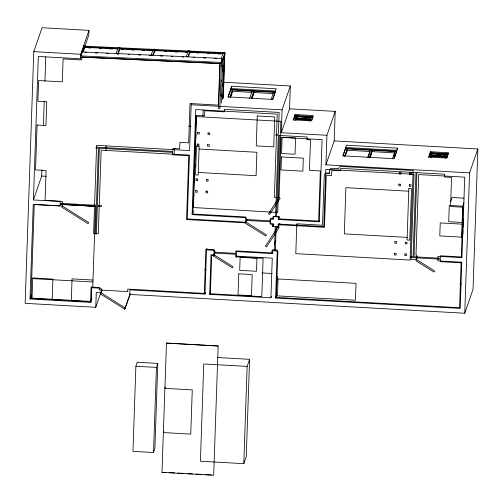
<?xml version="1.0" encoding="UTF-8"?>
<svg xmlns="http://www.w3.org/2000/svg" width="503" height="503" viewBox="0 0 503 503"><rect width="100%" height="100%" fill="white"/><g stroke="black" fill="none" stroke-linecap="round" stroke-linejoin="round"><path stroke-width="0.75" d="M80.562 55.908L80.537 57.147L220.748 63.667L222.156 58.449L81.945 51.922L80.562 55.908L220.779 62.429M81.914 53.161L81.945 51.922M83.661 48.15L83.938 46.138L223.37 52.626M222.131 59.687L222.156 58.449M84.8 46.515L88.811 34.927L88.968 30.375L42.063 27.74L33.789 51.639L25.15 303.34L95.771 307.308L100.877 292.476M130.403 293.79L124.738 309.175L100.38 293.903L101.09 292.815L101.248 288.263L91.735 287.729L91.232 302.391L30.01 298.952L33.255 204.501L62.529 206.148L88.735 222.578L88.025 223.665L61.819 207.236L62.529 206.148L62.686 201.596L33.405 199.955L38.329 56.455L80.537 58.826L81.04 57.373M32.041 298.141L32.733 277.97L52.903 279.102L52.211 299.279M33.405 199.955L41.686 176.056L41.9 169.781M43.403 125.869L44.239 101.562M44.937 81.172L45.773 56.864M71.313 300.348L72.048 278.869L93.005 280.045M80.537 58.826L80.694 54.274L88.968 30.375M92.759 287.125L95.526 206.381L60.108 204.187L96.413 206.224L95.463 233.983L96.406 234.04L97.356 206.28L101.518 206.513L101.543 205.601L97.387 205.369L99.349 148.234L172.743 152.352L172.655 154.83L188.744 155.735L186.556 219.547L245.477 222.854L245.565 220.377L270.639 221.785L270.551 224.263L272.745 224.382L272.676 226.507L278.731 226.847L278.807 224.722L324.46 227.287L326.246 175.207L331.578 175.509L331.754 170.247L340.738 170.75L340.82 168.379L415.994 172.598L413.101 256.737L410.75 256.605L410.725 257.511L440.389 259.177L440.307 261.654L461.1 262.824L459.553 307.723L276.31 297.436L277.901 251.116L275.342 250.978L276.172 226.702M95.771 307.308L96.28 292.545L101.09 292.815L125.448 308.088M105.976 150.428L106.133 145.876M119.789 49.281L119.846 47.653L118.161 47.559L116.168 53.312L117.853 53.406L119.846 47.653M135.879 366.247L132.955 451.348L153.509 452.505L154.886 448.519L157.81 363.418L137.256 362.267L135.879 366.247L156.433 367.404L157.81 363.418M154.861 50.369L154.899 49.288L153.214 49.193L151.227 54.946L152.906 55.041L154.899 49.288M153.509 452.505L156.433 367.404M161.985 472.355L166.474 343.09L218.157 345.995L213.668 475.26L161.985 472.355L165.959 472.399M174.176 154.258L174.334 149.705L174.837 148.259M191.674 103.304L191.171 104.756L189.6 150.567L96.62 145.342L93.596 233.423L98.299 233.688L101.166 150.158L189.449 155.113L187.254 218.924L246.219 222.238L266.483 234.945L265.773 236.033L245.508 223.326L246.219 222.238L246.376 217.686L192.115 214.636L195.717 109.566L277.21 114.143L274.355 197.302L279.058 197.566L280.196 198.283L269.627 214.485L268.483 213.769L279.058 197.566L281.12 137.363L322.077 139.664L319.26 221.779L278.304 219.478L278.392 216.919L273.689 216.655L273.607 219.214L270.23 219.025L270.073 223.577L273.45 223.766L273.349 226.557M193.359 207.72L196.484 116.602L280.869 121.342L277.738 212.461L193.422 207.544M193.793 196.642L193.9 193.523M194.277 182.62L194.41 178.728M194.78 167.826L194.919 163.934M195.29 153.031L195.422 149.133M195.799 138.231L195.931 134.339M196.277 124.216L196.415 120.318M202.948 116.25L203.162 109.981M477.85 148.976L469.576 172.869L325.925 164.802L334.199 140.909L477.85 148.976L473.034 289.338L464.759 313.237L129.768 294.425L129.925 289.873L204.985 294.085L206.5 249.897L207.003 248.451M271.413 296.342L270.91 297.789L209.688 294.349L211.046 254.713L214.19 254.889L233.021 266.697L232.311 267.785L213.479 255.977L213.97 254.549M221.408 63.089L219.842 108.679L218.56 108.61L220.125 63.013L221.408 63.089L222.785 59.103L221.276 103.153M221.075 96.174L221.125 94.627M221.578 81.486L221.628 79.946M222.081 66.805L222.131 65.258M223.011 58.298L222.955 59.926L224.948 54.173L225.004 52.551L223.326 52.45L221.333 58.203L223.011 58.298L225.004 52.551M222.578 86.466L222.684 83.379M223.081 71.784L223.187 68.691M222.527 99.625L224.011 56.355M223.055 98.11L224.539 54.833M223.269 98.173L224.81 53.349L224.564 54.06M230.82 90.024L230.871 88.547L275.455 91.049M231.562 88.547L231.613 87.032M232.43 92.156L232.499 90.207M247.143 366.41L203.759 363.971L200.42 461.226L243.804 463.659L247.143 366.41L249.595 359.331L217.83 357.545M249.595 359.331L246.256 456.579L243.804 463.659M270.91 297.789L272.268 258.146L236.36 256.134L236.517 251.582L272.425 253.6L272.928 252.148M272.425 253.6L272.557 249.739L277.26 250.004L275.606 298.053L460.214 308.421L461.798 262.208L437.824 260.856L437.981 256.31L461.955 257.655L464.715 177.157L418.748 174.579L415.987 255.071L416.767 255.115L416.616 259.667L415.906 260.755L433.919 272.054L434.63 270.966L416.616 259.667L411.127 259.359L414.051 174.315L325.768 169.354L323.806 226.595L278.146 224.03L278.052 226.822L265.389 246.225L266.533 246.942L279.196 227.538L278.052 226.822L279.291 223.25M275.235 226.652L274.399 250.922L271.84 250.777L271.765 252.902L235.832 250.884L235.744 253.361L214.014 252.141L214.096 249.664L205.846 249.199L204.331 293.394L127.749 289.093L127.661 291.57L99.248 289.973L99.33 287.496L91.081 287.031L90.571 301.8L31.023 298.455L34.248 204.407L60.052 205.853L60.102 204.388L95.526 206.381M281.284 132.71L289.558 108.818L335.212 111.377L326.937 135.276L281.284 132.71L282.064 109.855L290.344 85.963L223.741 82.222M276.304 296.386L276.939 277.838L277.442 276.399M289.558 108.818L290.344 85.963M294.833 117.306L294.884 116.004L312.954 117.023M294.965 117.639L295.072 114.539L313.143 115.552L311.307 120.865L293.23 119.846L295.072 114.539M296.669 116.96L296.713 115.659L295.104 120.305M296.808 225.904L296.858 224.369M325.925 164.802L326.937 135.276M329.622 173.441C329.478 171.793 329.226 168.184 331.829 168.291L338.789 168.681L339.305 167.046L340.889 166.424L413.164 170.486L410.09 260.064L295.795 253.644L296.82 223.785L322.505 225.225L324.24 174.906L325.535 173.365L329.685 173.265L326.177 173.076L325.177 173.522M334.199 140.909L335.212 111.377M345.636 149.693L345.718 147.48L396.81 150.353L397.571 148.14L346.485 145.204L342.807 155.829L393.899 158.697L397.577 148.077M347.322 149.787L346.548 153.195M371.83 152.918L371.918 150.315L369.315 157.841M430.228 154.446L430.279 153.145L448.349 154.157M430.411 153.245L430.461 151.724L448.538 152.742L446.695 158.049L428.625 157.037L430.461 151.724M432.064 154.094L432.108 152.793L431.649 154.119M462.094 224.137L440.238 222.904L439.792 235.926L461.647 237.152L462.094 224.137L463.32 220.597L463.081 227.488M462.703 206.199L449.267 205.444L448.707 221.716L462.15 222.471L462.703 206.199L463.961 202.577M462.999 229.783L462.873 233.612L461.647 237.152M464.759 313.237L469.576 172.869M295.223 116.658L310.018 117.476L309.93 119.098L295.135 118.274L295.223 116.658L296.563 116.589M295.217 118.268L295.305 116.652M430.618 153.792L445.413 154.616L445.325 156.232L430.53 155.414L430.618 153.792L431.958 153.729M430.612 155.408L430.7 153.786M444.237 156.181L444.325 154.559L445.664 154.496M81.932 52.35L83.68 47.301M81.926 52.74L83.668 47.691M80.996 55.82L81.681 53.827M83.485 51.249L84.73 47.653M30.01 298.952L31.513 294.607M63.026 204.715L63.535 203.25M31.538 296.638L31.035 298.084L90.584 301.429L91.842 297.807M118.042 54.318L119.538 49.998M94.426 206.136L94.922 204.708M153.346 55.229L154.591 51.633M101.09 292.815L102.09 289.917M188.65 56.141L189.895 52.545M124.738 309.175L129.937 294.167M221.213 62.341L221.898 60.354M228.167 97.167L230.839 89.459L275.424 91.961L272.752 99.669M229.852 97.261L232.518 89.553M230.192 97.456L232.323 91.301L252.091 92.407L252.135 91.106L249.532 98.632M230.971 96.362L232.185 92.86M192.115 214.636L193.366 211.015M166.474 343.09L218.157 345.995M251.45 98.041L253.82 91.2L253.726 93.803L252.072 98.594M251.638 98.657L253.77 92.502L273.544 93.615M165.355 386.945L164.865 388.366L192.265 389.9L190.75 434.108L163.349 432.567L163.84 431.153M214.687 253.455L215.19 251.99M271.073 99.575L273.739 91.867M204.985 294.085L205.488 292.639M209.688 294.349L210.436 292.18M246.709 220.804L247.218 219.339M236.24 257.404L236.737 255.97M293.425 120.211L295.035 115.564L313.111 116.577L311.728 120.563M295.934 120.255L296.625 118.262M309.817 121.129L311.426 116.482M278.304 219.478L279.31 216.579M279.938 225.394L280.435 223.967M274.311 244.672L275.814 240.327M275.606 298.053L276.361 295.883M319.26 221.779L319.763 220.327M343.015 156.1L345.687 148.391L396.779 151.258M344.693 156.194L347.366 148.486M345.033 156.389L347.164 150.234L370.189 151.522M367.63 157.747L370.239 150.221M368.297 156.993L369.957 152.208M369.743 157.772L371.874 151.617L394.899 152.912M370.642 156.339L371.352 154.289M392.428 158.873L395.094 151.164M393.478 157.018L394.66 153.597M394.352 158.269L396.534 151.963M428.82 157.345L430.43 152.698L448.506 153.717M430.499 157.439L431.19 155.452M431.329 157.389L432.02 155.396M445.212 158.269L446.821 153.622M447.123 157.697L447.815 155.704M417.106 258.24L417.616 256.769M450.518 201.822L452.027 197.478L463.973 198.151M462.15 222.471L463.401 218.855M213.479 255.977L214.19 254.889L214.347 250.337L206.5 249.897M272.67 226.344L273.94 224.407M310.269 117.362L308.93 117.425L308.842 119.041L310.175 118.978M295.135 118.274L296.474 118.211M309.93 119.098L309.942 117.482L311.275 117.419L296.481 116.595M432.964 153.786L431.631 153.849L431.543 155.471L432.876 155.402M430.53 155.414L431.87 155.345M446.582 156.175L445.243 156.238L445.331 154.616L446.67 154.553L431.876 153.736M83.693 46.848L118.155 48.451M119.727 48.521L223.904 53.368M84.466 47.339L118.148 48.904M119.714 48.98L187.864 52.149M189.43 52.224L223.112 53.79M88.371 47.911L90.722 48.024M99.336 48.42L101.688 48.533M109.522 48.898L112.653 49.043M121.273 49.445L123.619 49.552M131.453 49.916L134.59 50.061M142.418 50.426L144.77 50.539M154.169 50.973L155.735 51.048M164.355 51.451L166.707 51.558M174.535 51.922L177.672 52.067M185.506 52.431L187.852 52.538M196.472 52.941L198.817 53.054M207.437 53.45L209.789 53.563M218.403 53.959L220.754 54.073M85.064 52.494L86.635 52.563M95.249 52.966L97.601 53.079M106.215 53.475L108.566 53.588M117.18 53.991L118.752 54.06M128.152 54.5L129.717 54.569M138.331 54.972L140.683 55.078M149.297 55.481L151.648 55.594M160.268 55.99L162.614 56.103M171.234 56.506L172.799 56.575M182.199 57.015L183.765 57.084M193.165 57.524L194.73 57.593M203.35 57.996L205.702 58.109M214.316 58.505L216.667 58.618M83.668 45.962L84.787 46.025L82.794 51.778L81.675 51.715M221.942 59.058L222.345 59.077M33.789 51.639L80.694 54.274M230.682 89.905L275.267 92.407M191.171 104.756L282.064 109.855M296.393 118.218L298.795 118.343M301.039 118.475L307.314 118.821M296.298 118.695L310.609 119.494M295.663 119.23L310.722 120.079M188.719 126.152L191.008 126.278M345.53 148.838L396.622 151.705M431.788 155.352L435.661 155.572M437.12 155.685L444.256 156.043M431.693 155.829L446.004 156.634M431.058 156.32L446.123 157.162M199.075 149.026L256.901 152.277L256.096 175.698L198.27 172.454M408.75 191.197L345.888 187.663L344.304 233.87L407.166 237.397M41.686 176.056L46.307 176.314M275.455 212.147L277.021 212.235M204.658 269.709L206.224 269.797M262.132 272.934L272.211 273.5M459.887 284.038L461.446 284.126M31.708 278.555L92.936 281.994M169.09 472.575L174.572 472.883M177.704 473.059L183.972 473.411M187.103 473.587L192.586 473.895M195.717 474.071L201.986 474.423M205.117 474.599L211.379 474.951M37.077 125.027L35.537 169.926L46.087 170.523L45.063 200.351L60.215 201.206L60.14 203.275L96.444 205.318L98.406 148.178L96.054 148.045L96.086 147.14L172.774 151.441L172.875 148.46L179.665 148.844L179.885 142.368L188.663 142.858L190.015 103.524L218.428 105.121L219.861 63.466L81.807 57.04L81.706 59.951L63.108 58.908L62.322 81.863L38.605 80.53L37.895 101.26L46.773 101.763L45.955 125.53L37.077 125.027M196.201 115.42L192.819 214.02L245.678 216.988L245.596 219.465L270.671 220.874L270.752 218.396L272.947 218.522L273.022 216.397L275.581 216.541L278.366 135.389L275.958 135.25L275.996 134.238L278.398 134.376L279.152 112.427L224.357 109.352L224.269 111.829L204.734 110.735L204.558 115.891L196.201 115.42M196.484 146.272L195.504 174.906L198.182 175.057L199.169 146.423L196.484 146.272M195.636 190.562L195.579 192.19L197.258 192.284L197.314 190.662L195.636 190.562M196.032 178.854L195.981 180.47L197.66 180.564L197.717 178.949L196.032 178.854M197.226 144.034L197.176 145.656L198.855 145.757L198.911 144.128L197.226 144.034M197.629 132.32L197.572 133.949L199.257 134.043L199.314 132.415L197.629 132.32M206.06 191.153L206.004 192.781L207.682 192.875L207.739 191.247L206.06 191.153M206.463 179.439L206.406 181.061L208.085 181.155L208.141 179.533L206.463 179.439M207.657 144.619L207.601 146.247L209.279 146.342L209.336 144.713L207.657 144.619M208.06 132.905L208.003 134.534L209.682 134.628L209.738 132.999L208.06 132.905M211.7 255.405L210.386 293.733L261.786 296.619L263.107 258.291L235.63 256.75L235.712 254.273L213.982 253.053L213.894 255.53L211.7 255.405M238.755 273.808L238.026 294.959L251.469 295.714L252.192 274.563L238.755 273.808M240.138 257.329L239.692 270.337L256.505 271.28L256.951 258.272L240.138 257.329M257.278 115.96L256.247 145.895L273.726 146.876L274.757 116.941L257.278 115.96M279.303 135.439L276.518 216.592L279.077 216.736L279.008 218.862L318.6 221.081L320.323 170.926L309.458 170.316L310.502 139.878L307.056 139.683L307.144 137.005L279.303 135.439M281.46 156.936L281.014 169.951L302.863 171.177L303.309 158.162L281.46 156.936M282.133 137.231L281.579 153.497L295.022 154.251L295.582 137.985L282.133 137.231M278.033 278.958L277.455 295.877L355.445 300.253L356.03 283.334L278.033 278.958M394.497 253.317L394.44 254.946L396.119 255.04L396.175 253.411L394.497 253.317M394.899 241.603L394.842 243.232L396.521 243.326L396.578 241.698L394.899 241.603M398.892 184.117L398.835 185.745L400.514 185.84L400.57 184.211L398.892 184.117M399.288 172.403L399.237 174.032L400.916 174.126L400.973 172.498L399.288 172.403M404.921 253.902L404.865 255.53L406.537 255.625L406.594 253.996L404.921 253.902M405.324 242.188L405.267 243.817L406.94 243.911L406.996 242.283L405.324 242.188M408.838 188.594L407.078 240L409.763 240.151L411.529 188.744L408.838 188.594M409.316 184.702L409.26 186.33L410.938 186.424L410.995 184.796L409.316 184.702M409.719 172.988L409.662 174.616L411.341 174.711L411.397 173.082L409.719 172.988M416.93 172.648L414.044 256.788L440.421 258.272L440.509 255.788L461.301 256.958L463.005 207.205L450.575 206.507L451.575 177.383L444.57 176.987L444.671 174.208L416.93 172.648M296.236 116.715L296.148 118.331L297.48 118.268L297.569 116.646L296.236 116.715M329.855 169.58L329.754 169.945L329.974 169.215L329.842 169.574M188.273 50.822L186.28 56.575L187.959 56.669L189.952 50.916L188.273 50.822M231.638 86.271L227.96 96.897L272.544 99.399L276.222 88.779L231.638 86.271"/></g></svg>
